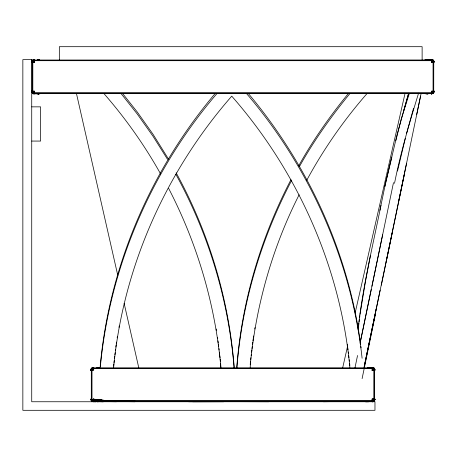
<?xml version="1.0" encoding="UTF-8"?>
<svg xmlns="http://www.w3.org/2000/svg" width="457" height="457" viewBox="0 0 457 457"><rect width="100%" height="100%" fill="white"/><g stroke="black" fill="none" stroke-linecap="round" stroke-linejoin="round"><path stroke-width="0.69" d="M90.909 399.064L91.08 400.241L91.451 400.075C91.4 401.88 90.395 397.11 91.297 400.326L116.381 400.703L374.574 400.703L374.929 399.064L372.175 399.064L372.175 401.754L372.666 401.714L373.975 400.703L374.272 399.064L374.272 370.239L373.746 368.725L372.175 368.216M432.008 91.16C432.185 93.171 431.002 96.016 431.357 91.16L434.15 91.16L433.453 93.182L431.505 93.811M432.579 91.16L432.271 93.182L431.357 93.856L433.419 93.182L434.15 91.16M93.702 369.604L91.606 369.764L90.909 370.239L91.606 368.216L93.702 367.542L93.702 370.239L90.909 370.239L91.606 369.005L93.702 368.599L373.483 368.599L373.877 368.976L373.877 399.064C374.626 400.543 371.427 403.143 372.735 400.703C373.609 397.344 370.381 401.212 374.929 399.692L374.969 399.064L374.54 400.703L373.877 401.377L372.175 401.754L373.089 401.08L373.398 399.064L373.089 399.944L372.175 400.241L374.797 400.241L372.175 399.064C371.621 403.4 374.991 401.474 374.797 399.064L374.14 400.955L372.175 401.589L373.849 401.377L374.883 399.681M34.521 91.788L32.424 91.634L31.727 91.16L32.424 93.148L34.521 93.856L34.521 91.16L31.727 91.16L31.904 92.171L33.133 93.182L33.218 93.856L32.121 92.8L32.121 62.335L32.721 60.318L34.521 59.644L34.521 62.335L31.727 62.335C30.893 60.501 35.486 58.256 33.961 60.695C33.087 64.054 36.314 60.181 31.773 61.706L32.818 60.021L34.521 59.644L33.607 60.318L33.298 62.335L33.607 61.455L34.521 61.158L31.904 61.158L31.773 62.335M374.929 369.65L373.569 368.216L373.478 367.542L374.574 368.599L374.574 399.064L373.975 401.08L372.175 401.754L373.398 401.589L372.175 399.064L374.929 399.692M433.973 91.16L433.322 93.182L431.357 93.856L431.888 93.685M100.174 367.439L100.357 364.635C109.611 266.048 150.284 171.209 213.653 95.302L215.041 93.719M236.749 367.868C241.547 302.734 260.381 238.874 290.332 180.909L291.023 179.664M236.886 367.765C241.987 303.362 260.69 240.262 290.332 182.92L291.715 180.435M250.23 364.743L250.465 361.207M250.185 367.462L250.465 363.224C256.171 304.716 272.543 247.231 299.129 194.773M434.104 91.16L434.064 91.794L431.357 91.794M32.121 62.335L32.721 60.598L34.521 60.021M373.877 399.064L373.455 400.292L372.175 400.703M374.272 399.064L373.746 400.578L372.175 401.08M374.574 399.064L373.975 400.8L372.175 401.377M93.702 369.062L91.606 369.353L90.909 370.239L91.606 368.251L93.702 367.588M367.485 367.542L373.569 367.542L373.569 368.216L93.045 368.251L91.606 368.725L90.909 370.239L91.297 368.622L91.297 400.703M90.909 370.239L91.606 368.342L93.702 367.714M113.565 366.154L113.816 364.029M113.987 362.612L114.239 360.493M114.496 358.368L114.747 356.249M114.918 354.832L115.17 352.713M115.421 350.588L115.592 349.171M115.844 347.052L116.101 344.926M116.272 343.51L116.438 342.099M113.644 367.457C123.042 267.488 165.742 171.592 231.745 96.153C297.833 171.524 340.568 267.459 349.868 367.451M358.048 329.331C362.63 287.51 372.621 246.523 380.967 205.353M358.351 328.286L358.522 326.886M358.688 325.493L358.939 323.396M359.111 322.002L359.448 319.209M359.619 317.809L359.87 315.718M360.036 314.319L365.4 281.78L370.347 255.863M100.357 366.645C109.811 266.46 151.547 169.993 216.898 93.616M250.636 359.808L250.893 357.705M251.15 355.597L251.321 354.198M251.578 352.096L251.836 349.988M252.007 348.588L252.264 346.48M252.521 344.378L252.778 342.276M252.95 340.871L253.207 338.768M253.378 337.363L253.549 335.964M434.104 61.746L432.745 60.318L432.659 59.644L433.453 60.318L433.453 91.16L432.928 93.182L431.357 93.856L432.63 93.182L433.059 91.16L433.059 61.072L432.659 60.695L32.121 60.695L33.909 59.684L34.521 59.644L33.247 60.318L32.818 62.335L32.818 93.474L34.521 93.811M117.169 337.883L117.415 336.478M119.003 327.343L119.248 325.938M254.755 328.994L255.006 327.6M394.522 183.314C400.538 152.804 409.443 122.933 418.561 93.228M379.921 210.289L386.034 180.892L391.786 157.048M354.98 367.845L357.54 355.495M360.105 343.156L393.483 182.64M364.103 367.491L406.576 163.235M371.924 286.253L382.618 234.841M398.75 200.8L420.571 96.061M416.675 114.696L421.148 93.297M40.142 93.405L39.211 93.856L33.133 93.856L33.212 92.8L34.521 91.16L32.424 92.508M425.735 60.09L426.667 59.644L432.745 59.644L432.659 60.695L431.357 62.335L434.15 62.335L433.453 60.318L431.357 62.335L431.357 59.644L433.059 60.021L431.357 62.335L434.104 61.706L433.756 60.695L433.722 91.794L432.819 93.474L431.357 93.856L431.968 93.811M373.569 368.216L372.175 370.239L374.969 370.239L374.574 368.599L372.175 370.239L372.175 367.542M342.647 367.942L347.543 346.389M355.129 313.011L405.062 93.279M405.313 138.328L397.521 171.027M384.863 186.427L397.264 133.89L408.644 93.245L403.44 111.474M90.949 370.239L91.297 368.702M90.949 369.616L91.08 369.079M374.237 401.052L373.849 401.343L372.175 399.064L374.272 401.08L134.952 401.08C121.265 400.269 107.206 401.554 93.702 399.064L93.417 400.223L93.702 400.241M433.973 61.324L431.357 62.335L431.968 59.644M374.929 369.604L372.175 370.239L372.786 367.542M395.853 140.562L401.355 118.66L409.306 93.536M406.519 133.564L413.488 108.463M432.95 92.337L432.63 93.182M431.751 93.474L431.848 93.182M90.949 369.764L91.606 368.725M90.949 369.856L91.08 369.519M101.283 399.652C99.934 401.063 102.551 398.915 101.048 400.046M433.813 92.337L432.95 93.474M433.933 92.337L433.419 93.182L33.133 93.182M374.797 369.227L372.175 370.239L373.22 367.542L373.478 367.925L93.702 367.925L91.606 368.502L90.949 369.696L91.297 368.828M92.788 400.955L92.48 401.589L91.337 400.675M93.165 400.166L93.702 399.064L93.091 399.338L93.702 399.692M433.722 60.718L431.357 62.335L432.402 59.644M90.949 369.964L91.297 369.519M298.632 165.982C312.862 140.31 329.823 116.209 348.383 93.491M299.329 166.754C313.845 140.71 331.245 116.364 350.113 93.308M306.75 180.258C323.522 149.245 343.818 120.105 367.034 93.565M433.156 92.8L432.63 93.474M92.96 400.075L93.702 399.064L93.702 400.703M374.272 368.89L372.175 370.239L373.877 367.925L374.757 369.079L374.929 370.239M92.48 401.589L95.759 401.754L93.045 401.714L93.211 401.052L93.702 401.08L93.702 401.754L92.48 401.589L103.316 401.754L92 401.377L92.24 401.052L95.13 401.377M433.419 93.182L433.722 92.8L33.212 92.8L32.818 92.423M367.479 367.714L368.89 367.542L367.839 367.542M38.422 93.856L39.536 93.474M41.216 93.474L37.805 93.856L39.513 93.474M427.021 59.644L426.364 60.021L428.066 59.644L424.662 60.021M425.621 59.81L427.455 59.644M93.211 399.538L93.702 399.064L93.142 399.447M372.175 370.239L374.237 368.251L374.272 370.296M91.606 368.216L91.606 401.08L93.702 401.714M431.357 62.335L433.453 60.987M93.702 399.064L92 400.326L92 367.925M91.297 369.239L91.606 369.005M91.606 368.342L92 368.068M100.877 400.166L101.557 399.692M98.752 401.549L98.278 401.714C100.169 401.063 96.387 402.383 98.335 401.429M98.826 401.377L97.335 401.589M97.775 401.377L96.987 401.754L98.209 401.76M33.378 59.81L32.27 60.695L31.904 62.335L32.556 60.444L34.521 59.81L33.298 59.81L34.521 62.335L31.773 61.706M373.38 401.549L373.849 401.343L159.03 401.377L268.733 401.754M39.616 93.474L37.805 93.856L39.119 93.811M426.261 60.021L428.066 59.644L425.061 60.021M39.753 93.474L37.805 93.856L40.816 93.474M426.124 60.021L428.066 59.644L425.404 60.021M40.176 93.474L37.805 93.856M425.701 60.021L428.066 59.644L427.415 59.684M91.297 369.856L91.606 369.764M40.467 93.474L38.834 93.811M423.873 93.411L428.066 93.856L426.809 93.439L428.066 93.856L425.621 93.856M367.668 367.714L368.233 367.588M38.474 93.811L40.256 93.685M92.48 370.239L92.48 367.714L93.045 367.628L93.045 370.239M92.48 367.754L93.045 367.628M427.352 59.684L425.964 60.021L428.066 59.644M92.48 368.702L93.045 368.622M424.662 93.691L426.364 93.474L427.415 93.811M368.233 401.714L365.526 401.754L368.89 401.754M426.844 93.685L424.205 93.377M372.175 401.754L372.832 401.714M31.904 61.158L34.521 62.335L33.869 59.684L34.521 59.644L32.95 60.318L32.458 61.706L32.424 93.182M34.521 60.318L32.95 60.821L32.424 62.335L32.818 62.335L33.247 61.107L34.521 60.695M97.335 367.714L96.987 367.542L99.586 367.714M323.442 401.754L341.208 401.48M283.883 401.474L192.7 401.754M188.615 401.754L223.702 401.754M33.875 59.684L34.521 59.684M432.745 60.318L32.424 60.318L34.521 62.335L32.847 60.056L432.659 60.021L431.951 59.684M431.357 92.337L433.973 92.337M433.059 93.474L33.218 93.474L33.869 93.811L33.869 91.16M431.357 93.685L432.579 93.685M31.727 106.852L40.604 106.852L40.604 141.064L31.727 141.064M110.565 400.703L112.702 400.703M95.759 399.692L93.045 399.652L103.316 400.241L92.48 400.069L116.381 400.703M91.606 400.406L134.952 401.08M91.606 401.08L134.952 401.754M92 401.377L116.381 401.754M99.432 367.542L96.987 367.542M34.521 92.337L32.424 92.046L31.727 91.16L32.121 92.8L31.904 91.16M34.521 92.8L32.424 92.388L31.727 91.16L32.424 92.897L34.521 93.474M34.521 93.182L32.424 92.674L31.727 91.16M34.521 93.685L32.424 93.057L31.773 91.16M431.357 61.706L432.008 62.335M431.357 59.81L433.322 60.444L433.973 62.335M431.357 60.021L433.156 60.598L433.756 62.335M431.357 60.318L432.928 60.821L433.453 62.335M431.357 60.695L432.63 61.107L433.059 62.335M431.357 61.158L432.271 61.455L432.579 62.335M39.736 60.164L37.805 59.644L39.513 60.021M37.805 59.644L39.633 60.164L37.897 59.684M427.981 93.811L426.33 93.439M372.175 367.588L373.877 367.925M372.175 367.714L374.14 368.342L374.797 370.239M372.175 367.925L373.975 368.502L374.574 370.239M372.175 368.599L373.455 369.005L373.877 370.239M372.175 369.062L373.089 369.353L373.398 370.239M372.175 369.604L372.832 370.239M97.073 367.588L98.209 367.714M93.702 401.589L92.108 401.235L91.246 400.166M427.718 93.685L426.798 93.645M426.758 93.914L425.855 93.525M98.301 367.485L98.946 367.657M431.996 59.724L433.03 60.056M372.821 367.628L373.38 367.754M39.291 59.97L38.16 59.81L39.148 60.056L38.457 59.684M372.769 367.588L373.209 367.714M367.188 401.377L367.668 401.589M374.574 400.703L372.175 399.064M32.121 60.695L34.521 62.335M39.034 59.81L39.473 60.164M248.448 93.719L249.836 95.302C308.715 166.034 348.411 253.018 360.647 344.389M246.591 93.616C309.989 167.879 351.553 261.038 362.104 358.265M103.928 93.576C125.538 118.34 144.663 145.355 160.681 174.054M122.596 93.491L137.351 112.131L153.055 134.318L168.536 159.145M120.859 93.308L137.351 114.141L153.055 136.329L167.502 159.287M176.151 172.826C209.015 232.727 229.094 299.712 234.23 367.868M175.802 174.214C208.563 233.653 228.614 300.112 234.093 367.765M168.65 188.41C196.784 242.724 214.59 302.328 220.485 363.224L220.771 367.462M76.399 93.279L117.797 275.462M124.121 303.277L138.814 367.942M216.167 329.006L216.418 330.4M360.904 346.486L361.076 347.88M217.549 337.375L217.726 338.78M217.983 340.882L218.24 342.984M218.412 344.389L218.675 346.492M218.932 348.594L219.103 349.999M219.366 352.101L219.623 354.204M219.794 355.603L220.057 357.711M220.228 359.111L220.485 361.213M347.349 344.212L347.52 345.623M347.771 347.748L348.023 349.873M348.274 351.993L348.44 353.41M348.691 355.535L348.942 357.654M349.199 359.779L349.365 361.196M349.616 363.315L349.868 365.44M90.949 399.064L91.08 400.069M220.628 363.332L220.914 367.571M422.125 60.233L422.125 46.694L59.336 46.694L59.336 60.233M91.08 369.062L91.08 370.239M33.487 93.685L33.298 91.16M364.126 367.182A328.766 0.611 -78.3 0 1 380.127 290.121M381.338 285.139A704.54 0.434 -78.3 0 1 392.614 230.939M362.098 378.619A657.697 2.068 -78.3 0 1 375.271 315.141M364.715 364.08A673.618 2.633 -78.3 0 1 376.18 308.863M386.125 262.09A721.272 1.011 -78.3 0 1 404.634 173.163M360.602 340.568A328.777 0.594 -78.3 0 1 371.267 289.218M31.727 59.644L22.85 59.644L22.85 410.306L374.969 410.306L374.969 401.754L31.727 401.754L31.727 59.644"/></g></svg>
